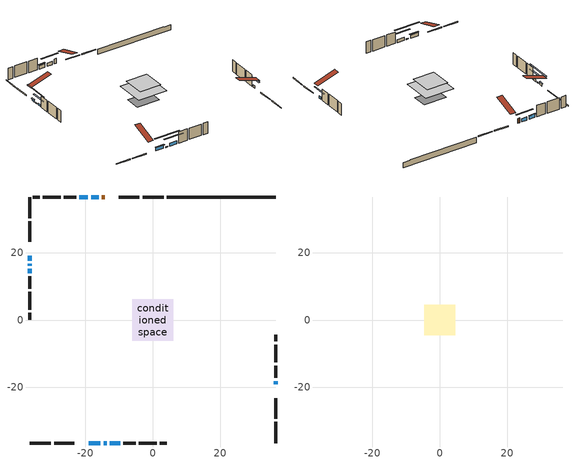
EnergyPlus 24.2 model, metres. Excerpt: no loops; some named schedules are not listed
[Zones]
conditioned space
 floor outside (Floor1 construction): -2.02,-2.02 -2.02,2.02 2.02,2.02 2.02,-2.02 z1.38
 floor adiabatic (AdiabaticFloorConstruction): -6.14,-6.14 -6.14,6.14 6.14,6.14 6.14,-6.14 z3.82
 floor foundation (Slab1 construction): -4.91,-3.17 -4.91,3.17 4.91,3.17 4.91,-3.17 z-0.91
 wall outside (RimJoist1 construction): 3.26,36.5 -3.03,36.5 / -36.5,-36.5 -30.21,-36.5 / -36.5,36.5 -36.5,30.21 / 36.5,-36.5 36.5,-30.21 z1.38:1.68
 wall outside (RimJoist2 construction): -3.96,36.5 -10.02,36.5 / -29.28,-36.5 -23.22,-36.5 / -36.5,29.28 -36.5,23.22 / 36.5,-29.28 36.5,-23.22 z1.38:1.68
 wall outside (AdiabaticWallConstruction 1): -14.22,36.5 -15.08,36.5 z1.38:3.41
 wall outside (AdiabaticWallConstruction): 36.5,-19.02 36.5,-18.12 z1.38:2.43; -19.02,-36.5 -15.51,-36.5 z1.38:2.74; -36.5,19.02 -36.5,17.6 z1.38:2.21; -14.59,-36.5 -13.7,-36.5 / -36.5,16.68 -36.5,16.08 z1.38:1.72; -16.01,36.5 -18.31,36.5 z1.38:2.72; -12.78,-36.5 -9.64,-36.5 z1.38:2.6; -36.5,15.16 -36.5,13.89 z1.38:2.12; -19.24,36.5 -21.81,36.5 z1.38:2.88
 wall outside (Wall1 construction): -22.74,36.5 -26.39,36.5 / -8.71,-36.5 -5.06,-36.5 / -36.5,12.96 -36.5,9.3 / 36.5,-17.19 36.5,-13.53 z1.38:6.26
 wall outside (Wall2 construction): -27.32,36.5 -32.62,36.5 / -4.13,-36.5 1.17,-36.5 / -36.5,8.38 -36.5,3.08 / 36.5,-12.6 36.5,-7.31 z1.38:6.26
 wall outside (Wall3 construction): -33.55,36.5 -35.57,36.5 / 2.1,-36.5 4.12,-36.5 / -36.5,2.15 -36.5,0.13 / 36.5,-6.38 36.5,-4.36 z1.38:6.26
 wall foundation (FoundationWall1 construction): 4.19,36.5,-0.91 4.19,36.5,1.38 33.27,36.5,1.38 33.27,36.5,1.22 36.5,36.5,1.22 36.5,36.5,-0.91
 window (WindowConstruction): 36.5,-19.02 36.5,-18.12 z1.38:2.43
 window (WindowConstruction 5): -19.02,-36.5 -15.51,-36.5 z1.38:2.74
 window (WindowConstruction 6): -36.5,19.02 -36.5,17.6 z1.38:2.21
 window (WindowConstruction 7): -14.59,-36.5 -13.7,-36.5 z1.38:1.72
 window (WindowConstruction 8): -36.5,16.67 -36.5,16.09 z1.38:1.72
 window (WindowConstruction 1): -16.01,36.5 -18.31,36.5 z1.38:2.72
 window (WindowConstruction 2): -12.78,-36.5 -9.64,-36.5 z1.38:2.6
 window (WindowConstruction 3): -36.5,15.16 -36.5,13.89 z1.38:2.12
 window (WindowConstruction 4): -19.24,36.5 -21.81,36.5 z1.38:2.88
 door (Door): -14.22,36.5 -15.08,36.5 z1.38:3.41
 ceiling adiabatic (AdiabaticFloorConstruction): 6.14,-6.14 6.14,6.14 -6.14,6.14 -6.14,-6.14 z3.82
attic - vented
 floor to conditioned space (Floor2 construction Reversed): -4.57,-4.57 -4.57,4.57 4.57,4.57 4.57,-4.57 z6.26
 roof outside (Roof1 construction): -13.29,36.5,6.26 -13.29,27.59,9.23 -10.94,27.59,9.23 -10.94,36.5,6.26; -19.95,-36.5,6.26 -19.95,-27.59,9.23 -22.29,-27.59,9.23 -22.29,-36.5,6.26; -36.5,19.95,6.26 -27.59,19.95,9.23 -27.59,22.29,9.23 -36.5,22.29,6.26; 36.5,-19.95,6.26 27.59,-19.95,9.23 27.59,-22.29,9.23 36.5,-22.29,6.26
shading: 36.5,-15.48 36.5,-21.66 36.91,-21.66 36.91,-15.48 z5.07; -15.31,-36.5 -19.22,-36.5 -19.22,-36.91 -15.31,-36.91 z2.94; -36.5,17.4 -36.5,19.22 -36.91,19.22 -36.91,17.4 z2.41; -8.62,-36.5 -19.67,-36.5 -19.67,-36.91 -8.62,-36.91 z6.8; -36.5,11 -36.5,21.75 -36.91,21.75 -36.91,11 z6.8; -20.95,36.5 -13.37,36.5 -13.37,36.91 -20.95,36.91 z5.36; -7,-36.5 -15.41,-36.5 -15.41,-36.91 -7,-36.91 z5.24; -36.5,11.25 -36.5,17.8 -36.91,17.8 -36.91,11.25 z4.76; -22.01,36.5 -19.04,36.5 -19.04,36.91 -22.01,36.91 z3.08
[Building]
Building 1: Terrain=Suburbs
[Site:Location]
Toronto City Centre_ON: Latitude {deg}=43.63; Longitude {deg}=-79.39; Time Zone {hr}=-5; Elevation {m}=77; Keep Site Location Information=Yes
[Site:GroundTemperature:Shallow]
5.01852, 3.26908, 3.12898, 3.95918, 7.29196, 10.6092, 13.4851, 15.3069, 15.4617, 13.9799, 11.1774, 7.9619
[Site:WaterMainsTemperature]
Calculation Method=Schedule; Temperature Schedule=mains temperature schedule
[Material] Roughness=Rough; Thermal Absorptance=0.9
Name | Thickness {m} | Conductivity {W/m-K} | Density {kg/m3} | Specific Heat {J/kg-K} | Solar Absorptance | Visible Absorptance
asphalt or fiberglass shingles | 0.00635 | 0.162714 | 1121.4 | 1465.45 | 0.4 | 0.4
ceiling loosefill ins | 0.169333 | 0.0480833 | 16.02 | 1046.75 | 0.7 | 0.7
ceiling stud and cavity | 0.1397 | 0.104254 | 65.682 | 1177.47 | 0.7 | 0.7
concrete 4.0 in. | 0.1016 | 1.803125 | 2242.8 | 837.4 | 0.7 | 0.7
concrete 8.0 in. | 0.2032 | 1.803125 | 2242.8 | 837.4 | 0.7 | 0.7
door material | 0.04445 | 0.053851 | 512.64 | 1214.23 | 0.7 | 0.7
exterior vertical ins | 0.0421978 | 0.029427 | 32.04 | 1214.23 | 0.7 | 0.7
floor covering | 0.0127 | 0.0433444 | 54.468 | 1339.84 | 0.6 | 0.6
floor rigid ins | 0.051816 | 0.029427 | 32.04 | 1214.23 | 0.7 | 0.7
floor rigid ins 1; wall rigid ins | 0.512978 | 0.029427 | 32.04 | 1214.23 | 0.7 | 0.7
floor stud and cavity | 0.1397 | 0.0894249 | 92.3553 | 1139.71 | 0.7 | 0.7
floor stud and cavity 1 | 0.1397 | 1.75129 | 37.0049 | 1207.88 | 0.7 | 0.7
furniture material conditioned space 1 | 0.1524 | 0.115458 | 640.8 | 1214.23 | 0.6 | 0.6
gypsum board | 0.0127 | 0.160291 | 801 | 837.4 | 0.6 | 0.6
gypsum board 1 | 0.0127 | 0.160291 | 801 | 837.4 | 0.7 | 0.7
osb sheathing 0.5 in. | 0.0127 | 0.115458 | 512.64 | 1214.23 | 0.7 | 0.7
osb sheathing 0.75 in. | 0.01905 | 0.115458 | 512.64 | 1214.23 | 0.7 | 0.7
osb sheathing 2.0 in. | 0.0508 | 0.115458 | 512.64 | 1214.23 | 0.7 | 0.7
rim joist stud and cavity | 0.0508 | 0.0451784 | 125.044 | 1163.47 | 0.6 | 0.6
rim joist stud and cavity 1 | 0.0508 | 0.029095 | 125.044 | 1163.47 | 0.6 | 0.6
wall stud and cavity | 0.1397 | 0.0784751 | 139.0536 | 1170.24 | 0.7 | 0.7
wall stud and cavity 1 | 0.1397 | 0.0780889 | 139.0536 | 1170.24 | 0.7 | 0.7
wall stud and cavity 2 | 0.1397 | 0.082279 | 139.0536 | 1170.24 | 0.7 | 0.7
wall stud and cavity 3 | 0.0889 | 0.380278 | 52.3479 | 1209.89 | 0.7 | 0.7
wall stud and cavity 4 | 0.0889 | 0.391764 | 83.0341 | 1211.67 | 0.7 | 0.7
wood siding | 0.0254 | 0.102417 | 544.68 | 1172.36 | 0.4 | 0.4
wood siding 1; wood siding 2; wood siding 3 | 0.0254 | 0.102417 | 544.68 | 1172.36 | 0.7 | 0.7
[WindowMaterial:SimpleGlazingSystem]
Name | U-Factor {W/m2-K} | Solar Heat Gain Coefficient
WindowMaterial | 2.94461 | 0.64
WindowMaterial 1 | 2.918492 | 0.67
WindowMaterial 2 | 2.92814 | 0.66
WindowMaterial 3 | 2.98606 | 0.6
WindowMaterial 4 | 2.90827 | 0.68
WindowMaterial 5 | 2.91792 | 0.67
WindowMaterial 6 | 2.972433 | 0.61
WindowMaterial 7 | 3.07123 | 0.43
WindowMaterial 8 | 5.987451 | 0.53
[Construction]
AdiabaticFloorConstruction: floor stud and cavity 1, floor rigid ins 1, osb sheathing 0.75 in., floor covering
AdiabaticWallConstruction: wood siding 2, wall rigid ins, wall stud and cavity 3, gypsum board
AdiabaticWallConstruction 1: wood siding 3, wall rigid ins, wall stud and cavity 3, gypsum board
Door: door material
Floor1 construction: floor stud and cavity, floor rigid ins, osb sheathing 0.75 in., floor covering
Floor2 construction Reversed: gypsum board, ceiling stud and cavity, ceiling loosefill ins
FoundationWall1 construction: concrete 8.0 in., gypsum board 1
furniture construction conditioned space 1: furniture material conditioned space 1
PartitionWallConstruction: gypsum board, wall stud and cavity 4, gypsum board
RimJoist1 construction: wood siding 1, osb sheathing 2.0 in., rim joist stud and cavity
RimJoist2 construction: wood siding 1, osb sheathing 2.0 in., rim joist stud and cavity 1
Roof1 construction: asphalt or fiberglass shingles
Slab1 construction: concrete 4.0 in.
Wall1 construction: wood siding, osb sheathing 0.5 in., wall stud and cavity, gypsum board
Wall2 construction: wood siding, osb sheathing 0.5 in., wall stud and cavity 1, gypsum board
Wall3 construction: wood siding, osb sheathing 0.5 in., wall stud and cavity 2, gypsum board
WindowConstruction: WindowMaterial
WindowConstruction 1: WindowMaterial 1
WindowConstruction 2: WindowMaterial 2
WindowConstruction 3: WindowMaterial 3
WindowConstruction 4: WindowMaterial 4
WindowConstruction 5: WindowMaterial 5
WindowConstruction 6: WindowMaterial 6
WindowConstruction 7: WindowMaterial 7
WindowConstruction 8: WindowMaterial 8
[Zone] Multiplier=1; Part of Total Floor Area=Yes
Name | Volume {m3}
attic - vented | 40.2936
conditioned space | 549.7
[Space]
Name | Zone | Volume {m3}
attic - vented 1 | attic - vented | 40.2936
conditioned space 1 | conditioned space | 549.7
[ZoneInfiltration:EffectiveLeakageArea]
infil attic - vented 1: Zone or Space=attic - vented 1; Schedule=Always On Discrete; Effective Air Leakage Area {cm2}=3520.42; Stack Coefficient=0.000206439; Wind Coefficient=9.7077e-06
[ZoneMixing]
whole house fan mix: Zone or Space=attic - vented; Schedule=Always On Continuous; Design Flow Rate Calculation Method=Flow/Zone; Design Flow Rate {m3/s}=0; Source Zone or Space=conditioned space
[SurfaceProperty:ExposedFoundationPerimeter]
Slab1: Exposed Perimeter Calculation Method=TotalExposedPerimeter; Total Exposed Perimeter {m}=32.308
[InternalMass] Zone or ZoneList=conditioned space; Space or SpaceList=conditioned space 1
Name | Construction | Surface Area {m2}
furniture mass conditioned space 1 | furniture construction conditioned space 1 | 91.7879
partition wall mass | PartitionWallConstruction | 229.47
[Lights]
interior lighting: Zone or ZoneList or Space or SpaceList=conditioned space 1; Schedule=interior lighting schedule; Design Level Calculation Method=LightingLevel; Lighting Level {W}=343.2; Return Air Fraction=0; Fraction Radiant=0.6; Fraction Visible=0.2; Fraction Replaceable=1
[People]
occupants: Zone or ZoneList or Space or SpaceList=conditioned space 1; Number of People Schedule=occupants schedule; Number of People Calculation Method=People; Number of People=3; Fraction Radiant=0.314171; Sensible Heat Fraction=0.56303; Activity Level Schedule=occupants activity schedule; Carbon Dioxide Generation Rate {m3/s-W}=0; Enable ASHRAE 55 Comfort Warnings=No; Mean Radiant Temperature Calculation Type=EnclosureAveraged
[ElectricEquipment] Zone or ZoneList or Space or SpaceList=conditioned space 1; Design Level Calculation Method=EquipmentLevel
Name | Schedule | Design Level {W} | Fraction Latent | Fraction Radiant | Fraction Lost
clothes dryer | clothes dryer schedule | 140.772 | 0.015 | 0.081 | 0.85
clothes washer | clothes washer schedule | 32.1985 | 0.03 | 0.162 | 0.7
cooking range | cooking range schedule | 215.147 | 0.08 | 0.432 | 0.2
dishwasher | dishwasher schedule | 66.8632 | 0.3 | 0.18 | 0.4
fridge | fridge schedule | 72.9452 | 0 | 0.6 | 0
mech vent bath fan 0 | mech vent bath fan 0 schedule | 50.2 | 0 | 0 | 1
mech vent bath fan 1 | mech vent bath fan 1 schedule | 50.2 | 0 | 0 | 1
mech vent house fan | mech vent house fan schedule | 0 | 0 | 0 | 1
mech vent house fan cfis | mech vent house fan cfis schedule | 0 | 0 | 0 | 0
mech vent range fan 0 | mech vent range fan 0 schedule | 57 | 0 | 0 | 1
misc plug loads | misc plug loads schedule | 494.7 | 0.045 | 0.513 | 0.1
whole house fan | Always On Discrete | 0 | 0 | 0 | 1
[OtherEquipment] Zone or ZoneList or Space or SpaceList=conditioned space 1; Design Level Calculation Method=EquipmentLevel
Name | Fuel Type | Schedule | Design Level {W} | Fraction Latent | Fraction Radiant | Fraction Lost
clothes dryer 1 | Electricity | clothes dryer schedule | 0 | 0.015 | 0.081 | 0.85
cooking range 1 | Electricity | cooking range schedule | 0 | 0.08 | 0.432 | 0.2
general water use latent | None | general water use schedule | 62.594 | 1 | 0 | 0
general water use sensible | None | general water use schedule | -61.6891 | 0 | 0.6 | 0
mech vent house fan latent load | None | Always On Discrete | 0 | 1 | 0 | 0
mech vent house fan sensible load | None | Always On Discrete | 0 | 0 | 0 | 0
water heater energy adjustment1 | NaturalGas | Always On Discrete | 0.01 | 0 | 0 | 1
[ZoneInfiltration:DesignFlowRate] Zone or ZoneList or Space or SpaceList=conditioned space 1; Schedule=Always On Discrete; Design Flow Rate Calculation Method=Flow/Zone; Design Flow Rate {m3/s}=0
infil flow; natural vent flow; whole house fan flow
[AvailabilityManager:Scheduled]
central ac and furnace airloop Availability Manager: Schedule=Always On Discrete
[Foundation:Kiva]
Foundation Kiva 1: Initial Indoor Air Temperature {C}=18; Wall Height Above Grade {m}=1.379982; Wall Depth Below Slab {m}=0.2032; Custom Block Material Name 1=exterior vertical ins; Custom Block Depth 1 {m}=2.28999; Custom Block X Position 1 {m}=0.2159; Custom Block Z Position 1 {m}=0
[Foundation:Kiva:Settings]
Soil Conductivity {W/m-K}=0.849921; Soil Density {kg/m3}=1842.3; Soil Specific Heat {J/kg-K}=418.7; Ground Solar Absorptivity=0.9; Ground Thermal Absorptivity=0.9; Ground Surface Roughness {m}=0.03; Far-Field Width {m}=40; Deep-Ground Boundary Condition=ZeroFlux; Deep-Ground Depth {m}=40; Minimum Cell Dimension {m}=0.2; Maximum Cell Growth Coefficient=3; Simulation Timestep=Timestep
[Exterior:Lights]
exterior lighting: Schedule=exterior lighting schedule; Design Level {W}=75.6
[EnergyManagementSystem:GlobalVariable]
central_ac_and_furnace_airloop_Fan_RTF
infil_program_Qfan
infil_program_Qinf
natural_vent_program_Qnv
natural_vent_program_Qwhf
[EnergyManagementSystem:Sensor]
Name | Output:Variable or Output:Meter Index Key | Output:Variable or Output:Meter
airflow_gain | infil flow | Infiltration Sensible Heat Gain Energy
airflow_gain_1 | natural vent flow | Infiltration Sensible Heat Gain Energy
airflow_gain_2 | whole house fan flow | Infiltration Sensible Heat Gain Energy
airflow_loss | infil flow | Infiltration Sensible Heat Loss Energy
airflow_loss_1 | natural vent flow | Infiltration Sensible Heat Loss Energy
airflow_loss_2 | whole house fan flow | Infiltration Sensible Heat Loss Energy
clg_load_cond |  | Cooling:EnergyTransfer:Zone:CONDITIONED SPACE
clg_sp_s; clg_sp_s_1 | cooling setpoint | Schedule Value
clothes_dryer_exhaust_0_sch_s | clothes dryer exhaust 0 schedule | Schedule Value
cool_season | cooling season schedule | Schedule Value
htg_load_cond |  | Heating:EnergyTransfer:Zone:CONDITIONED SPACE
htg_sp_s; htg_sp_s_1 | heating setpoint | Schedule Value
ig_ee_conv | clothes dryer | Electric Equipment Convective Heating Energy
ig_ee_conv_2 | cooking range | Electric Equipment Convective Heating Energy
ig_ee_conv_4 | fridge | Electric Equipment Convective Heating Energy
ig_ee_conv_5 | misc plug loads | Electric Equipment Convective Heating Energy
ig_ee_conv_6 | whole house fan | Electric Equipment Convective Heating Energy
ig_ee_rad | clothes dryer | Electric Equipment Radiant Heating Energy
ig_ee_rad_2 | cooking range | Electric Equipment Radiant Heating Energy
ig_ee_rad_4 | fridge | Electric Equipment Radiant Heating Energy
ig_ee_rad_5 | misc plug loads | Electric Equipment Radiant Heating Energy
ig_ee_rad_6 | whole house fan | Electric Equipment Radiant Heating Energy
ig_lgt_conv | interior lighting | Lights Convective Heating Energy
ig_lgt_rad | interior lighting | Lights Radiant Heating Energy
ig_lgt_vis | interior lighting | Lights Visible Radiation Heating Energy
ig_oe_conv | clothes dryer 1 | Other Equipment Convective Heating Energy
ig_oe_conv_1 | cooking range 1 | Other Equipment Convective Heating Energy
ig_oe_conv_2 | general water use latent | Other Equipment Convective Heating Energy
ig_oe_conv_3 | general water use sensible | Other Equipment Convective Heating Energy
ig_oe_conv_4 | water heater energy adjustment1 | Other Equipment Convective Heating Energy
ig_oe_rad | clothes dryer 1 | Other Equipment Radiant Heating Energy
ig_oe_rad_1 | cooking range 1 | Other Equipment Radiant Heating Energy
ig_oe_rad_2 | general water use latent | Other Equipment Radiant Heating Energy
ig_oe_rad_3 | general water use sensible | Other Equipment Radiant Heating Energy
ig_oe_rad_4 | water heater energy adjustment1 | Other Equipment Radiant Heating Energy
ig_ppl_conv | occupants | People Convective Heating Energy
ig_ppl_rad | occupants | People Radiant Heating Energy
im_conv | furniture mass conditioned space 1 | Surface Inside Face Convection Heat Gain Energy
im_conv_1 | partition wall mass | Surface Inside Face Convection Heat Gain Energy
im_ig | furniture mass conditioned space 1 | Surface Inside Face Internal Gains Radiation Heat Gain Energy
im_ig_1 | partition wall mass | Surface Inside Face Internal Gains Radiation Heat Gain Energy
im_lgt | furniture mass conditioned space 1 | Surface Inside Face Lights Radiation Heat Gain Energy
im_lgt_1 | partition wall mass | Surface Inside Face Lights Radiation Heat Gain Energy
im_sol | furniture mass conditioned space 1 | Surface Inside Face Solar Radiation Heat Gain Energy
im_sol_1 | partition wall mass | Surface Inside Face Solar Radiation Heat Gain Energy
im_surf | furniture mass conditioned space 1 | Surface Inside Face Net Surface Thermal Radiation Heat Gain Energy
im_surf_1 | partition wall mass | Surface Inside Face Net Surface Thermal Radiation Heat Gain Energy
mech_vent_bath_fan_0_sch_s | mech vent bath fan 0 schedule | Schedule Value
mech_vent_bath_fan_1_sch_s | mech vent bath fan 1 schedule | Schedule Value
mech_vent_range_fan_0_sch_s | mech vent range fan 0 schedule | Schedule Value
mv_conv | mech vent bath fan 0 | Electric Equipment Convective Heating Energy
mv_conv_1 | mech vent bath fan 1 | Electric Equipment Convective Heating Energy
mv_conv_2 | mech vent house fan | Electric Equipment Convective Heating Energy
mv_conv_3 | mech vent house fan cfis | Electric Equipment Convective Heating Energy
mv_conv_4 | mech vent range fan 0 | Electric Equipment Convective Heating Energy
mv_conv_5 | mech vent house fan latent load | Other Equipment Convective Heating Energy
mv_conv_6 | mech vent house fan sensible load | Other Equipment Convective Heating Energy
mv_rad | mech vent bath fan 0 | Electric Equipment Radiant Heating Energy
mv_rad_1 | mech vent bath fan 1 | Electric Equipment Radiant Heating Energy
mv_rad_2 | mech vent house fan | Electric Equipment Radiant Heating Energy
mv_rad_3 | mech vent house fan cfis | Electric Equipment Radiant Heating Energy
mv_rad_4 | mech vent range fan 0 | Electric Equipment Radiant Heating Energy
mv_rad_5 | mech vent house fan latent load | Other Equipment Radiant Heating Energy
mv_rad_6 | mech vent house fan sensible load | Other Equipment Radiant Heating Energy
natural_vent_s | natural vent schedule | Schedule Value
out_pb_s |  | Site Outdoor Air Barometric Pressure
out_wt_s |  | Site Outdoor Air Humidity Ratio
site_vw_s |  | Site Wind Speed
ss_back_out | Window1 | Surface Window Shortwave from Zone Back Out Window Heat Transfer Rate
ss_back_out_1 | Window11 | Surface Window Shortwave from Zone Back Out Window Heat Transfer Rate
ss_back_out_2 | Window14 | Surface Window Shortwave from Zone Back Out Window Heat Transfer Rate
ss_back_out_3 | Window16 | Surface Window Shortwave from Zone Back Out Window Heat Transfer Rate
ss_back_out_4 | Window19 | Surface Window Shortwave from Zone Back Out Window Heat Transfer Rate
ss_back_out_5 | Window2 | Surface Window Shortwave from Zone Back Out Window Heat Transfer Rate
ss_back_out_6 | Window4 | Surface Window Shortwave from Zone Back Out Window Heat Transfer Rate
ss_back_out_7 | Window7 | Surface Window Shortwave from Zone Back Out Window Heat Transfer Rate
ss_back_out_8 | Window9 | Surface Window Shortwave from Zone Back Out Window Heat Transfer Rate
ss_conv | Door1 | Surface Inside Face Convection Heat Gain Energy
ss_conv_1 | Window1 | Surface Inside Face Convection Heat Gain Energy
ss_conv_2 | Window11 | Surface Inside Face Convection Heat Gain Energy
ss_conv_3 | Window14 | Surface Inside Face Convection Heat Gain Energy
ss_conv_4 | Window16 | Surface Inside Face Convection Heat Gain Energy
ss_conv_5 | Window19 | Surface Inside Face Convection Heat Gain Energy
ss_conv_6 | Window2 | Surface Inside Face Convection Heat Gain Energy
ss_conv_7 | Window4 | Surface Inside Face Convection Heat Gain Energy
ss_conv_8 | Window7 | Surface Inside Face Convection Heat Gain Energy
ss_conv_9 | Window9 | Surface Inside Face Convection Heat Gain Energy
ss_ig | Door1 | Surface Inside Face Internal Gains Radiation Heat Gain Energy
ss_ig_1 | Window1 | Surface Inside Face Internal Gains Radiation Heat Gain Energy
ss_ig_2 | Window11 | Surface Inside Face Internal Gains Radiation Heat Gain Energy
ss_ig_3 | Window14 | Surface Inside Face Internal Gains Radiation Heat Gain Energy
ss_ig_4 | Window16 | Surface Inside Face Internal Gains Radiation Heat Gain Energy
ss_ig_5 | Window19 | Surface Inside Face Internal Gains Radiation Heat Gain Energy
ss_ig_6 | Window2 | Surface Inside Face Internal Gains Radiation Heat Gain Energy
ss_ig_7 | Window4 | Surface Inside Face Internal Gains Radiation Heat Gain Energy
ss_ig_8 | Window7 | Surface Inside Face Internal Gains Radiation Heat Gain Energy
ss_ig_9 | Window9 | Surface Inside Face Internal Gains Radiation Heat Gain Energy
ss_lgt | Door1 | Surface Inside Face Lights Radiation Heat Gain Energy
ss_sol | Door1 | Surface Inside Face Solar Radiation Heat Gain Energy
ss_surf | Door1 | Surface Inside Face Net Surface Thermal Radiation Heat Gain Energy
ss_surf_1 | Window1 | Surface Inside Face Net Surface Thermal Radiation Heat Gain Energy
ss_surf_2 | Window11 | Surface Inside Face Net Surface Thermal Radiation Heat Gain Energy
ss_surf_3 | Window14 | Surface Inside Face Net Surface Thermal Radiation Heat Gain Energy
ss_surf_4 | Window16 | Surface Inside Face Net Surface Thermal Radiation Heat Gain Energy
ss_surf_5 | Window19 | Surface Inside Face Net Surface Thermal Radiation Heat Gain Energy
ss_surf_6 | Window2 | Surface Inside Face Net Surface Thermal Radiation Heat Gain Energy
ss_surf_7 | Window4 | Surface Inside Face Net Surface Thermal Radiation Heat Gain Energy
ss_surf_8 | Window7 | Surface Inside Face Net Surface Thermal Radiation Heat Gain Energy
ss_surf_9 | Window9 | Surface Inside Face Net Surface Thermal Radiation Heat Gain Energy
ss_trans_in | Window1 | Surface Window Transmitted Solar Radiation Rate
ss_trans_in_1 | Window11 | Surface Window Transmitted Solar Radiation Rate
ss_trans_in_2 | Window14 | Surface Window Transmitted Solar Radiation Rate
ss_trans_in_3 | Window16 | Surface Window Transmitted Solar Radiation Rate
ss_trans_in_4 | Window19 | Surface Window Transmitted Solar Radiation Rate
ss_trans_in_5 | Window2 | Surface Window Transmitted Solar Radiation Rate
ss_trans_in_6 | Window4 | Surface Window Transmitted Solar Radiation Rate
ss_trans_in_7 | Window7 | Surface Window Transmitted Solar Radiation Rate
ss_trans_in_8 | Window9 | Surface Window Transmitted Solar Radiation Rate
ss_trans_out | Window1 | Surface Inside Face Initial Transmitted Diffuse Transmitted Out Window Solar Radiation Rate
ss_trans_out_1 | Window11 | Surface Inside Face Initial Transmitted Diffuse Transmitted Out Window Solar Radiation Rate
ss_trans_out_2 | Window14 | Surface Inside Face Initial Transmitted Diffuse Transmitted Out Window Solar Radiation Rate
ss_trans_out_3 | Window16 | Surface Inside Face Initial Transmitted Diffuse Transmitted Out Window Solar Radiation Rate
ss_trans_out_4 | Window19 | Surface Inside Face Initial Transmitted Diffuse Transmitted Out Window Solar Radiation Rate
ss_trans_out_5 | Window2 | Surface Inside Face Initial Transmitted Diffuse Transmitted Out Window Solar Radiation Rate
ss_trans_out_6 | Window4 | Surface Inside Face Initial Transmitted Diffuse Transmitted Out Window Solar Radiation Rate
ss_trans_out_7 | Window7 | Surface Inside Face Initial Transmitted Diffuse Transmitted Out Window Solar Radiation Rate
ss_trans_out_8 | Window9 | Surface Inside Face Initial Transmitted Diffuse Transmitted Out Window Solar Radiation Rate
s_conv | Floor1 | Surface Inside Face Convection Heat Gain Energy
s_conv_1 | Floor2 | Surface Inside Face Convection Heat Gain Energy
s_conv_10 | RimJoist2:180 | Surface Inside Face Convection Heat Gain Energy
s_conv_11 | RimJoist2:270 | Surface Inside Face Convection Heat Gain Energy
s_conv_12 | RimJoist2:90 | Surface Inside Face Convection Heat Gain Energy
s_conv_13 | Slab1 | Surface Inside Face Convection Heat Gain Energy
s_conv_14 | Wall1:0 | Surface Inside Face Convection Heat Gain Energy
s_conv_15 | Wall1:180 | Surface Inside Face Convection Heat Gain Energy
s_conv_16 | Wall1:270 | Surface Inside Face Convection Heat Gain Energy
s_conv_17 | Wall1:90 | Surface Inside Face Convection Heat Gain Energy
s_conv_18 | Wall2:0 | Surface Inside Face Convection Heat Gain Energy
s_conv_19 | Wall2:180 | Surface Inside Face Convection Heat Gain Energy
s_conv_2 | FoundationWall1 | Surface Inside Face Convection Heat Gain Energy
s_conv_20 | Wall2:270 | Surface Inside Face Convection Heat Gain Energy
s_conv_21 | Wall2:90 | Surface Inside Face Convection Heat Gain Energy
s_conv_22 | Wall3:0 | Surface Inside Face Convection Heat Gain Energy
s_conv_23 | Wall3:180 | Surface Inside Face Convection Heat Gain Energy
s_conv_24 | Wall3:270 | Surface Inside Face Convection Heat Gain Energy
s_conv_25 | Wall3:90 | Surface Inside Face Convection Heat Gain Energy
s_conv_3 | inferred conditioned ceiling | Surface Inside Face Convection Heat Gain Energy
s_conv_4 | inferred conditioned floor | Surface Inside Face Convection Heat Gain Energy
s_conv_5 | RimJoist1:0 | Surface Inside Face Convection Heat Gain Energy
s_conv_6 | RimJoist1:180 | Surface Inside Face Convection Heat Gain Energy
s_conv_7 | RimJoist1:270 | Surface Inside Face Convection Heat Gain Energy
s_conv_8 | RimJoist1:90 | Surface Inside Face Convection Heat Gain Energy
s_conv_9 | RimJoist2:0 | Surface Inside Face Convection Heat Gain Energy
s_ig | Floor1 | Surface Inside Face Internal Gains Radiation Heat Gain Energy
s_ig_1 | Floor2 | Surface Inside Face Internal Gains Radiation Heat Gain Energy
s_ig_10 | RimJoist2:180 | Surface Inside Face Internal Gains Radiation Heat Gain Energy
s_ig_11 | RimJoist2:270 | Surface Inside Face Internal Gains Radiation Heat Gain Energy
s_ig_12 | RimJoist2:90 | Surface Inside Face Internal Gains Radiation Heat Gain Energy
s_ig_13 | Slab1 | Surface Inside Face Internal Gains Radiation Heat Gain Energy
